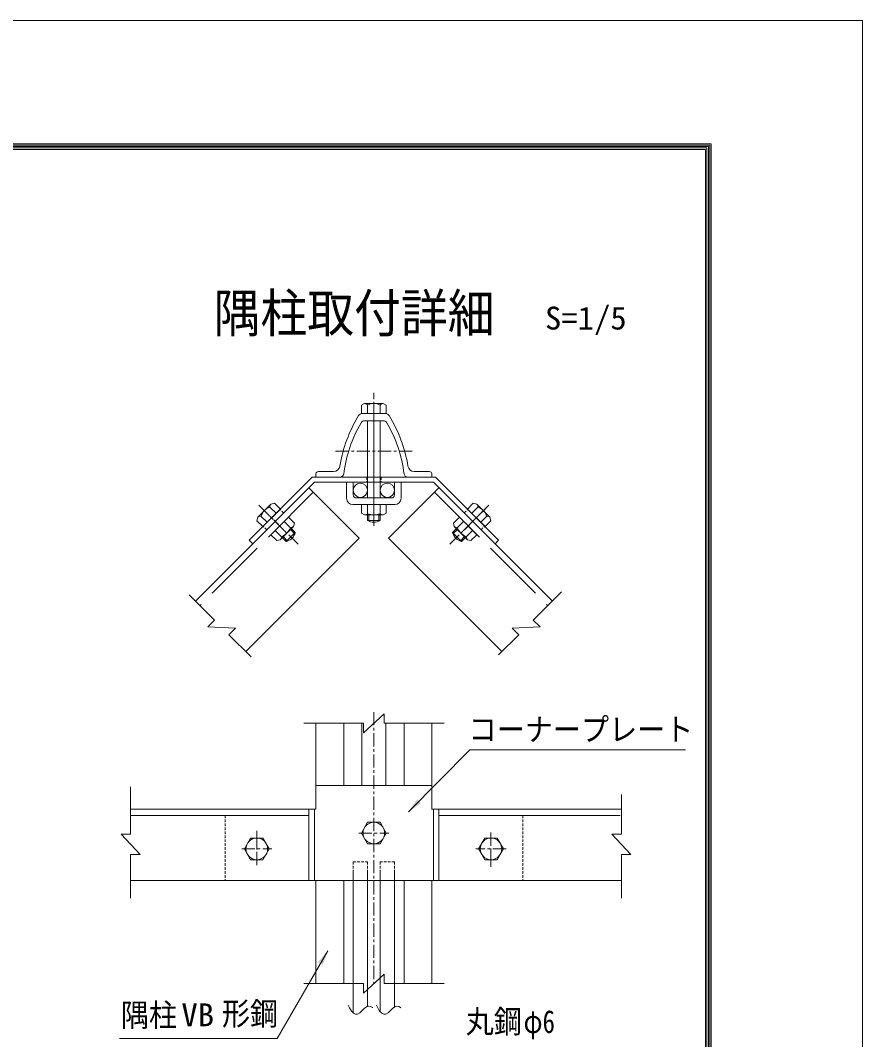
# Model space of a CAD drawing. Units: millimetres, scale not verified, with parts at other scales. Extents: x -4455 to 4455, y -3150 to 3150.
# Drawn here: x 2862 to 4455, y 1223 to 3150 of the extents above; entities that cross this region are included whole.
import ezdxf
from ezdxf.enums import TextEntityAlignment as Align

# ---------------------------------------------------------------- set-up
doc = ezdxf.new("R2010")
doc.units = ezdxf.units.MM
doc.header["$LTSCALE"] = 20
for name, pattern in [('DASHED', [7.5, 6, -1.5]), ('USER1', [2, 1.25, -0.25, 0.25, -0.25]), ('USER2', [0.375, 0.25, -0.125])]:
    doc.linetypes.add(name, pattern=pattern)
doc.layers.add('0-0_7詳細', color=7, linetype='Continuous', lineweight=18)
doc.layers.add('1-0_D-TTL', color=7, linetype='Continuous', lineweight=18)
doc.styles.add('ＭＳ ゴシック', font='')
doc.styles.get('ＭＳ ゴシック').set_extended_font_data('MS Gothic')

msp = doc.modelspace()

# ---------------------------------------------------------------- linework, layer by layer
at = {"layer": '0-0_7詳細', "color": 1, "linetype": 'USER1'}
for p, q in [((3530.58, 2194.17), (3530.58, 2445.96)), ((3530.58, 2424.65), (3530.58, 2266.06)), ((3530.58, 2409.43), (3530.58, 2277.81)), ((3530.58, 2362.45), (3530.58, 2215.13)), ((3603.13, 2335.57), (3456.4, 2335.57)), ((3530.58, 2347.36), (3530.58, 2215.13)), ((3530.58, 2258.3), (3530.58, 2223.91)), ((3387.15, 2159.47), (3312.17, 2234.45)), ((3361.57, 2185.05), (3320.39, 2226.22)), ((3674.02, 2159.47), (3749, 2234.45)), ((3699.6, 2185.05), (3740.77, 2226.22)), ((3699.6, 2185.05), (3740.77, 2226.22)), ((3530.58, 1842.28), (3530.58, 1328.86)), ((3309.11, 1617.67), (3309.11, 1548.28)), ((3309.11, 1607.44), (3309.11, 1559.61)), ((3502.02, 1613.52), (3559.14, 1613.52)), ((3752.06, 1549.29), (3752.06, 1618.68)), ((3752.06, 1559.52), (3752.06, 1607.35)), ((3280.55, 1583.48), (3337.67, 1583.48)), ((3780.62, 1583.48), (3723.5, 1583.48))]:
    msp.add_line(p, q, dxfattribs=at)
at = {"layer": '0-0_7詳細'}
for p, q in [((3512.94, 2425.83), (3507.06, 2422.43)), ((3507.06, 2422.43), (3507.06, 2406.63)), ((3512.94, 2425.83), (3548.22, 2425.83)), ((3518.58, 2422.43), (3518.58, 2406.63)), ((3542.58, 2422.43), (3542.58, 2406.63)), ((3548.22, 2425.83), (3554.1, 2422.43)), ((3554.1, 2422.43), (3554.1, 2406.63)), ((3507.06, 2406.63), (3554.1, 2406.63)), ((3530.58, 2406.63), (3508.09, 2406.63)), ((3530.58, 2393.13), (3512.79, 2393.13)), ((3518.58, 2393.13), (3518.58, 2247.03)), ((3530.58, 2406.63), (3553.08, 2406.63)), ((3530.58, 2393.13), (3548.38, 2393.13)), ((3542.58, 2393.13), (3542.58, 2247.03)), ((3454.31, 2297.13), (3425.58, 2297.13)), ((3606.85, 2297.13), (3635.58, 2297.13)), ((3418.08, 2277.03), (3192.96, 2051.91)), ((3414.11, 2286.63), (3294.62, 2167.14)), ((3418.08, 2277.03), (3301.41, 2160.36)), ((3647.06, 2286.63), (3414.11, 2286.63)), ((3643.08, 2277.03), (3418.08, 2277.03)), ((3421.08, 2292.63), (3421.08, 2286.63)), ((3466.32, 2286.63), (3421.08, 2286.63)), ((3594.85, 2286.63), (3640.08, 2286.63)), ((3640.08, 2292.63), (3640.08, 2286.63)), ((3643.08, 2277.03), (3868.2, 2051.91)), ((3643.08, 2277.03), (3759.76, 2160.36)), ((3647.06, 2286.63), (3766.54, 2167.14)), ((3502.94, 2170.96), (3407.48, 2266.42)), ((3558.23, 2170.96), (3653.69, 2266.42)), ((3335.95, 2235.62), (3342.5, 2237.38)), ((3342.5, 2237.38), (3353.68, 2226.2)), ((3718.66, 2237.38), (3707.49, 2226.2)), ((3725.22, 2235.62), (3718.66, 2237.38)), ((3335.95, 2235.62), (3311, 2210.67)), ((3353.68, 2226.2), (3320.42, 2192.94)), ((3334.36, 2229.23), (3345.53, 2218.06)), ((3554.1, 2234.43), (3507.06, 2234.43)), ((3507.06, 2218.55), (3507.06, 2234.43)), ((3512.82, 2215.23), (3507.06, 2218.55)), ((3518.58, 2217.29), (3518.58, 2234.43)), ((3542.58, 2217.29), (3542.58, 2234.43)), ((3707.49, 2226.2), (3740.75, 2192.94)), ((3726.81, 2229.23), (3715.63, 2218.06)), ((3725.22, 2235.62), (3750.17, 2210.67)), ((3311, 2210.67), (3309.24, 2204.11)), ((3309.24, 2204.11), (3320.42, 2192.94)), ((3317.39, 2212.26), (3328.56, 2201.08)), ((3335.69, 2177.67), (3368.95, 2210.93)), ((3372.93, 2190.66), (3360.81, 2202.78)), ((3548.34, 2215.23), (3512.82, 2215.23)), ((3518.58, 2215.23), (3518.58, 2204.57)), ((3542.58, 2204.57), (3518.58, 2204.57)), ((3542.58, 2215.23), (3542.58, 2204.57)), ((3680.99, 2199.7), (3692.21, 2210.93)), ((3682.71, 2193.28), (3680.99, 2199.7)), ((3688.24, 2190.66), (3700.36, 2202.78)), ((3725.48, 2177.67), (3692.21, 2210.93)), ((3743.78, 2212.26), (3732.6, 2201.08)), ((3751.93, 2204.11), (3740.75, 2192.94)), ((3750.17, 2210.67), (3751.93, 2204.11)), ((3355.96, 2173.69), (3343.84, 2185.81)), ((3353.34, 2168.16), (3378.46, 2193.28)), ((3364.95, 2164.7), (3381.92, 2181.67)), ((3374.38, 2189.21), (3381.92, 2181.67)), ((3686.78, 2189.21), (3679.25, 2181.67)), ((3696.22, 2164.7), (3679.25, 2181.67)), ((3707.83, 2168.16), (3682.71, 2193.28)), ((3705.21, 2173.69), (3717.33, 2185.81)), ((3502.94, 2170.96), (3288.42, 1956.45)), ((3301.41, 2160.36), (3294.62, 2167.14)), ((3346.92, 2166.44), (3335.69, 2177.67)), ((3353.34, 2168.16), (3346.92, 2166.44)), ((3357.41, 2172.23), (3364.95, 2164.7)), ((3558.23, 2170.96), (3772.74, 1956.45)), ((3703.75, 2172.23), (3696.22, 2164.7)), ((3759.76, 2160.36), (3766.54, 2167.14)), ((3421.08, 1821), (3421.08, 1658.52)), ((3640.08, 1821), (3640.08, 1658.52)), ((3421.08, 1703.52), (3640.08, 1703.52)), ((3421.08, 1658.52), (3070.34, 1658.52)), ((3407.48, 1658.52), (3407.48, 1523.52)), ((3418.08, 1658.52), (3418.08, 1523.52)), ((3640.08, 1658.52), (3998.69, 1658.52)), ((3643.08, 1658.52), (3643.08, 1523.52)), ((3653.69, 1658.52), (3653.69, 1523.52)), ((3407.48, 1646.52), (3070.34, 1646.52)), ((3653.69, 1646.52), (3996.44, 1646.52)), ((3458.5, 1523.52), (3070.34, 1523.52)), ((3421.08, 1523.52), (3640.08, 1523.52)), ((3421.08, 1523.52), (3421.08, 1328.86)), ((3491.63, 1538.52), (3491.63, 1272.97)), ((3518.63, 1538.52), (3518.63, 1285.35)), ((3542.53, 1538.52), (3542.53, 1275.74)), ((3569.53, 1538.52), (3569.53, 1284.35)), ((3604.92, 1523.52), (3998.69, 1523.52)), ((3640.08, 1523.52), (3640.08, 1328.86))]:
    msp.add_line(p, q, dxfattribs=at)
at = {"layer": '0-0_7詳細', "color": 3}
for p, q in [((3491.58, 2277.03), (3478.98, 2277.03)), ((3478.98, 2277.03), (3478.98, 2246.43)), ((3491.58, 2277.03), (3491.58, 2253.03)), ((3569.58, 2277.03), (3569.58, 2253.03)), ((3582.18, 2277.03), (3569.58, 2277.03)), ((3582.18, 2277.03), (3582.18, 2246.43)), ((3563.58, 2247.03), (3497.58, 2247.03)), ((3570.18, 2234.43), (3490.98, 2234.43)), ((3473.58, 1821), (3473.58, 1703.52)), ((3508.08, 1821), (3508.08, 1703.52)), ((3553.08, 1821), (3553.08, 1703.52)), ((3587.58, 1821), (3587.58, 1703.52)), ((3473.58, 1523.52), (3473.58, 1328.86)), ((3587.58, 1523.52), (3587.58, 1328.86))]:
    msp.add_line(p, q, dxfattribs=at)
at = {"layer": '0-0_7詳細', "color": 1, "linetype": 'USER2'}
for p, q in [((3517.08, 2286.63), (3517.08, 2277.03)), ((3544.08, 2286.63), (3544.08, 2277.03)), ((3359.75, 2218.69), (3352.96, 2225.48)), ((3701.42, 2218.69), (3708.21, 2225.48)), ((3701.42, 2218.69), (3708.21, 2225.48)), ((3327.93, 2186.87), (3321.14, 2193.66)), ((3733.24, 2186.87), (3740.03, 2193.66)), ((3733.24, 2186.87), (3740.03, 2193.66))]:
    msp.add_line(p, q, dxfattribs=at)
at = {"layer": '0-0_7詳細', "color": 3, "linetype": 'DASHED'}
for p, q in [((3415.96, 2257.94), (3201.45, 2043.42)), ((3645.21, 2257.94), (3859.72, 2043.42))]:
    msp.add_line(p, q, dxfattribs=at)
at = {"layer": '0-0_7詳細', "color": 1}
for p, q in [((3520.98, 2215.23), (3520.98, 2203.36)), ((3540.18, 2215.23), (3540.18, 2203.36)), ((3372.69, 2187.51), (3381.08, 2179.11)), ((3688.48, 2187.51), (3680.09, 2179.11)), ((3359.11, 2173.93), (3367.51, 2165.54)), ((3702.06, 2173.93), (3693.66, 2165.54))]:
    msp.add_line(p, q, dxfattribs=at)
at = {"layer": '0-0_7詳細', "color": 4}
for p, q in [((3229.02, 2015.86), (3181.15, 2063.72)), ((3832.15, 2015.86), (3885.58, 2069.29)), ((3229.02, 2015.86), (3216.29, 2003.13)), ((3832.15, 2015.86), (3844.88, 2003.13)), ((3216.29, 2003.13), (3269.16, 2001.17)), ((3256.43, 1988.44), (3269.16, 2001.17)), ((3256.43, 1988.44), (3298.28, 1946.6)), ((3804.74, 1988.44), (3766.58, 1950.29)), ((3844.88, 2003.13), (3792.01, 2001.17)), ((3804.74, 1988.44), (3792.01, 2001.17)), ((3511.2, 1803), (3549.97, 1839)), ((3549.97, 1821), (3549.97, 1839)), ((3511.2, 1821), (3397.89, 1821)), ((3511.2, 1821), (3511.2, 1803)), ((3549.97, 1821), (3663.28, 1821)), ((3070.34, 1611.41), (3070.34, 1700.92)), ((3998.69, 1611.41), (3998.69, 1686.45)), ((3052.34, 1611.41), (3088.34, 1572.64)), ((3070.34, 1611.41), (3052.34, 1611.41)), ((3980.69, 1611.41), (4016.69, 1572.64)), ((3998.69, 1611.41), (3980.69, 1611.41)), ((3070.34, 1572.64), (3070.34, 1490.11)), ((3070.34, 1572.64), (3088.34, 1572.64)), ((3998.69, 1572.64), (3998.69, 1490.11)), ((3998.69, 1572.64), (4016.69, 1572.64)), ((3511.2, 1310.86), (3549.97, 1346.86)), ((3549.97, 1328.86), (3549.97, 1346.86)), ((3511.2, 1328.86), (3397.89, 1328.86)), ((3511.2, 1328.86), (3511.2, 1310.86)), ((3549.97, 1328.86), (3663.28, 1328.86))]:
    msp.add_line(p, q, dxfattribs=at)
at = {"layer": '0-0_7詳細', "color": 3, "linetype": 'USER2'}
for p, q in [((3249.11, 1646.52), (3249.11, 1523.52)), ((3812.06, 1646.52), (3812.06, 1523.52)), ((3491.63, 1558.86), (3491.63, 1538.52)), ((3491.63, 1558.86), (3518.63, 1558.86)), ((3518.63, 1558.86), (3518.63, 1538.52)), ((3542.53, 1558.86), (3542.53, 1538.52)), ((3569.53, 1558.86), (3542.53, 1558.86)), ((3569.53, 1558.86), (3569.53, 1538.52))]:
    msp.add_line(p, q, dxfattribs=at)
at = {"layer": '0-0_7詳細'}
for points in [[(3548.34, 2215.23), (3554.1, 2218.55), (3554.1, 2234.43)], [(3378.46, 2193.28), (3380.18, 2199.7), (3368.95, 2210.93)], [(3707.83, 2168.16), (3714.25, 2166.44), (3725.48, 2177.67)]]:
    msp.add_lwpolyline(points, dxfattribs=at)
at = {"layer": '0-0_7詳細', "color": 4}
for points in [[(4120.2, 1770.94), (3712.15, 1770.94), (3596.23, 1653.76)], [(3482.04, 1287.95), (3484.31, 1282.82), (3487.99, 1276.79), (3491.78, 1272.82), (3495.69, 1270.89), (3499.71, 1271), (3503.85, 1273.16), (3508.1, 1277.37), (3512.33, 1281.8), (3516.4, 1284.64), (3520.32, 1285.88), (3524.07, 1285.54), (3527.67, 1283.59), (3528.04, 1283.21)], [(3535.59, 1287.95), (3537.85, 1282.82), (3541.53, 1276.79), (3545.32, 1272.82), (3549.23, 1270.89), (3553.26, 1271), (3557.39, 1273.16), (3561.65, 1277.37), (3565.88, 1281.8), (3569.95, 1284.64), (3573.86, 1285.88), (3577.62, 1285.54), (3581.22, 1283.59), (3581.59, 1283.21)]]:
    msp.add_lwpolyline(points, dxfattribs=at)
at = {"layer": '0-0_7詳細', "color": 3}
for points in [[(3554.1, 1613.52), (3542.34, 1633.89), (3518.82, 1633.89), (3507.06, 1613.52), (3518.82, 1593.15), (3542.34, 1593.15)], [(3332.63, 1583.48), (3320.87, 1603.85), (3297.35, 1603.85), (3285.59, 1583.48), (3297.35, 1563.11), (3320.87, 1563.11)], [(3728.54, 1583.48), (3740.3, 1563.11), (3763.82, 1563.11), (3775.58, 1583.48), (3763.82, 1603.85), (3740.3, 1603.85)]]:
    msp.add_lwpolyline(points, close=True, dxfattribs=at)
at = {"layer": '0-0_7詳細', "color": 1}
msp.add_lwpolyline([(3049.34, 1224.87), (3347.73, 1224.87), (3443.35, 1390.83)], dxfattribs=at)
at = {"layer": '0-0_7詳細', "color": 3}
for centre, radius in [((3505.13, 2261.66), 13.5), ((3556.03, 2261.66), 13.5), ((3530.58, 1613.52), 20.4), ((3309.11, 1583.48), 20.4), ((3752.06, 1583.48), 20.4)]:
    msp.add_circle(centre, radius, dxfattribs=at)
at = {"layer": '0-0_7詳細'}
for centre, radius, start, end in [((3513.25, 2419.95), 5.88, 24.94299, 92.968), ((3530.58, 2402.92), 22.91, 58.40741, 121.59259), ((3547.92, 2419.95), 5.88, 87.032, 155.05701), ((3733.94, 2262.43), 271.5, 148.81495, 170.5186), ((3508.09, 2399.13), 7.5, 90, 148.81495), ((3512.79, 2385.63), 7.5, 90, 149.98767), ((3548.38, 2385.63), 7.5, 30.01233, 90), ((3553.08, 2399.13), 7.5, 31.18505, 90), ((3327.23, 2262.43), 271.5, 9.4814, 31.18505), ((3723.77, 2262.06), 252, 149.65378, 173.11487), ((3337.4, 2262.06), 252, 6.88513, 30.34622), ((3425.58, 2292.63), 4.5, 90, 180), ((3454.31, 2309.13), 12, 270, 350.5186), ((3606.85, 2309.13), 12, 189.4814, 270), ((3635.58, 2292.63), 4.5, 0, 90), ((3466.32, 2294.13), 7.5, 270, 352.36249), ((3594.85, 2294.13), 7.5, 187.63751, 270), ((3339.67, 2206.95), 22.91, 103.40741, 166.59259), ((3339.89, 2231.25), 5.88, 132.032, 200.05701), ((3512.82, 2224.31), 9.09, 270, 309.3382), ((3530.58, 2251.23), 36, 250.52878, 289.47122), ((3548.34, 2224.31), 9.09, 230.6618, 270), ((3721.28, 2231.25), 5.88, 339.94299, 47.968), ((3721.5, 2206.95), 22.91, 13.40741, 76.59259), ((3315.37, 2206.73), 5.88, 69.94299, 137.968), ((3530.58, 2225.35), 24, 240, 300), ((3745.8, 2206.73), 5.88, 42.032, 110.05701), ((3340.44, 2206.18), 36, 295.52878, 334.47122), ((3358.74, 2187.88), 24, 285, 345), ((3372.03, 2199.7), 9.09, 275.6618, 315), ((3702.43, 2187.88), 24, 195, 255), ((3689.14, 2199.7), 9.09, 225, 264.3382), ((3720.72, 2206.18), 36, 205.52878, 244.47122), ((3346.92, 2174.59), 9.09, 315, 354.3382), ((3714.25, 2174.59), 9.09, 185.6618, 225)]:
    msp.add_arc(centre, radius, start, end, dxfattribs=at)
at = {"layer": '0-0_7詳細', "color": 3}
for centre, radius, start, end in [((3490.98, 2246.43), 12, 180, 270), ((3497.58, 2253.03), 6, 180, 270), ((3563.58, 2253.03), 6, 270, 0), ((3570.18, 2246.43), 12, 270, 0)]:
    msp.add_arc(centre, radius, start, end, dxfattribs=at)
at = {"layer": '0-0_7詳細', "color": 4}
msp.add_solid([(3594.82, 1652.34), (3612.22, 1677.33), (3619.62, 1670)], dxfattribs=at)
at = {"layer": '0-0_7詳細', "color": 1}
msp.add_solid([(3444.34, 1392.56), (3433.88, 1363.97), (3424.85, 1369.17)], dxfattribs=at)
at = {"layer": '1-0_D-TTL', "color": 2}
msp.add_lwpolyline([(-4454.77, 3150.21), (4454.93, 3150.21), (4454.93, -3150.21), (-4454.77, -3150.21)], close=True, dxfattribs=at)
at = {"layer": '1-0_D-TTL'}
for points in [[(-4168.38, 2916.86), (4168.55, 2916.86), (4168.55, -2916.87), (-4168.38, -2916.87)], [(-4165.73, 2914.21), (4165.9, 2914.21), (4165.9, -2914.21), (-4165.73, -2914.21)], [(-4163.08, 2911.56), (4163.25, 2911.56), (4163.25, -2911.56), (-4163.08, -2911.56)], [(-4160.43, 2908.91), (4160.59, 2908.91), (4160.59, -2908.91), (-4160.43, -2908.91)], [(-4157.78, 2906.26), (4157.94, 2906.26), (4157.94, -2906.26), (-4157.78, -2906.26)]]:
    msp.add_lwpolyline(points, close=True, dxfattribs=at)

# ---------------------------------------------------------------- texts
at = {"layer": '0-0_7詳細', "style": 'ＭＳ ゴシック', "width": 0.9}
msp.add_text('隅柱取付詳細', height=72.14, dxfattribs=at).set_placement((3227.43, 2538.91), align=Align.BOTTOM_LEFT)
at = {"layer": '0-0_7詳細', "color": 3, "style": 'ＭＳ ゴシック'}
for s, width, p in [('S=1/5', 1.05, (3854.21, 2552.61)), ('コーナープレート', 0.9, (3709.78, 1774.91)), ('隅柱', 0.9, (3052.18, 1234.7)), ('形鋼', 0.9, (3243.22, 1237.32)), ('VB', 1.05, (3166.54, 1235.07)), ('丸鋼', 0.9, (3704.23, 1222.3)), ('φ6', 0.8, (3813.76, 1222.3))]:
    msp.add_text(s, height=43.26, dxfattribs=dict(at, width=width)).set_placement(p, align=Align.BOTTOM_LEFT)

doc.saveas('drawing.dxf')
